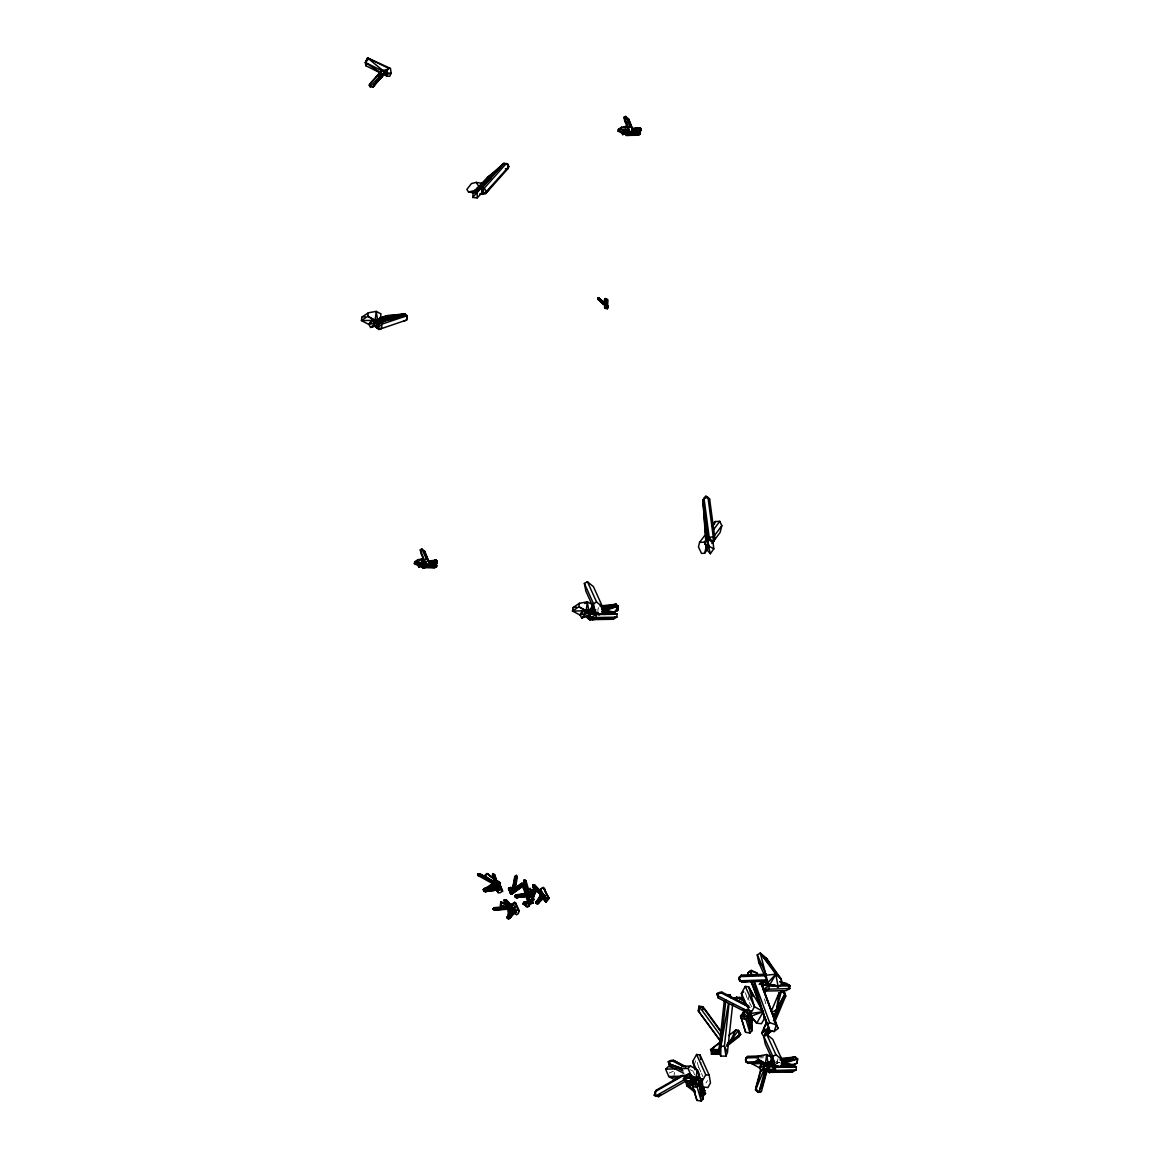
<?xml version="1.0" encoding="UTF-8"?>
<svg xmlns="http://www.w3.org/2000/svg" width="1159" height="1159" viewBox="0 0 1159 1159"><rect width="100%" height="100%" fill="white"/><g stroke="black" fill="none" stroke-linecap="round" stroke-linejoin="round"><path stroke-width="0.75" stroke-dasharray="5 3.75" d="M597.87 610.59L598.334 607.62M777.196 1063.281L777.892 1058.819M673.669 1077.392L674.958 1070.583L669.192 1073.017M694.096 1065.092L695.733 1060.746M700.833 1071.959L698.718 1067.265L701.311 1062.644M751.8 1006.852L747.41 999.203L749.989 994.567M706.005 1082.941L707.555 1080.652M776.298 1063.368L779.355 1062.354M776.153 1063.151L779.297 1062.281M776.544 1063.339L777.834 1063.18M759.826 1057.877L763.332 1057.761M776.95 1062.354L780.094 1062.528M775.951 1061.079L778.124 1062.281M690.3 1069.656L693.372 1071.351M748.265 998.522L749.163 1000.507M701.543 1073.509L702.948 1076.639M693.633 1072.191L694.516 1074.784M745.454 992.828L747.41 999.203M697.254 1062.484L698.718 1067.265M764.534 998.913L765.853 1004.056"/><path stroke-width="1.5" d="M726.794 1046.287L739.094 1036.61L738.544 1030.365L735.748 1030.047L728.736 1035.566M523.346 903.064L523.086 904.107L525.679 904.513L524.737 905.049L523.346 903.064L527.78 901.615L526.621 903.875L524.723 904.628L523.81 902.368L527.78 901.615M529.04 904.165L532.85 903.02L531.923 900.76L530.156 903.209L532.85 903.02L531.923 900.76M732.662 1004.187L727.461 1052.169L725.998 1056.124L720.739 1056.124L720.898 1046.258L725.911 1000.043M603.52 302.035L602.694 303.528L598.812 297.805L597.827 297.993L598.073 299.268L605.447 305.469C609.996 303.933 598.928 299.746 598.812 297.805L597.827 297.993L598.073 299.268L608.33 307.497L608.011 305.904L603.52 302.035L602.332 302.847L608.33 307.497M381.007 73.22L365.867 65.73L365.983 61.239L367.606 57.95L390.438 68.424L391.191 73.249L389.699 76.291L386.7 76.03L382.528 73.973L386.208 72.829L391.191 73.249L386.454 74.437L382.528 73.973L386.208 72.829L388.439 68.251L390.438 68.424M428.917 563.636L436.61 565.186L423.18 564.911L423.194 567.026L424.31 567.896L436.581 566.664L434.813 564.013L433.567 564.723L435.929 565.853L436.61 565.186L430.858 563.129L434.813 564.013L436.61 565.186L436.581 566.664L434.712 567.707L423.122 567.113L423.18 564.911L426.106 564.853M426.222 565.375L426.179 566.838L424.31 567.896L426.222 565.375L423.122 567.113M602.332 609.924L613.357 611.88L616.965 614.212L616.892 617.153L613.169 619.254L592.365 619.63L589.974 618.08L590.09 613.647L593.611 613.589M626.816 134.618L626.874 132.401L640.319 132.677L640.275 134.154L638.421 135.212L628.019 135.386L626.816 134.618L629.917 132.865L629.873 134.343L628.019 135.386L626.903 134.516L626.874 132.401M762.868 989.482L762.984 985.063L769.069 985.99L789.873 985.614L789.786 988.569L786.063 990.67L765.273 991.032L762.868 989.482L769.069 985.99L768.996 988.931L765.273 991.032L763.042 989.293L762.984 985.063M769.301 1070.771L769.417 1066.338L775.501 1067.265L796.291 1066.903L796.219 1069.858L792.495 1071.959L771.691 1072.321L769.301 1070.771L775.501 1067.265L775.414 1070.221L771.691 1072.321L769.46 1070.583L769.417 1066.338M709.641 499.036L708.004 497.472L703.977 498.124L709.221 537.399L713.06 542.6L714.886 538.312L709.641 499.036L705.845 496.226L702.919 500.123L708.163 539.399L713.06 542.6L713.249 536.747L708.004 497.472L705.845 496.226L702.919 500.123L705.643 539.341M511.177 905.078L506.497 900.21L504.324 899.848L504.252 901.499L508.946 906.367M542.151 896.356L532.792 886.621L532.865 884.969L535.023 885.346L543.223 893.864M485.751 890.532L484.969 891.213L483.231 889.533L493.43 883.622L494.009 886.345L490.996 887.968M582.615 612.821L579.645 614.821L572.517 611.054L573.039 607.577L579.399 603.303L587.323 601.854L585.831 613.531L581.688 617.935L580.007 614.951L582.847 610.503L584.585 610.011M624.121 130.59L621.832 133.053L622.673 134.545L624.73 132.343L625.483 126.505L621.528 127.229L618.355 129.359L618.095 131.097L621.659 132.981L624.629 130.981L621.267 128.953L618.095 131.097L624.629 130.981M763.926 1062.716L762.173 1063.194L759.333 1067.642L761.014 1070.641L765.143 1066.237L766.65 1054.545L758.739 1055.994L756.19 1057.703M720.492 1042.042L713.872 1047.258L711.467 1054.096L717.218 1053.806L711.467 1054.096L711.669 1050.706M475.61 189.786L473.249 192.264L472.713 197.465L477.16 197.885L477.233 188.323L481.028 186.744L503.89 163.448L507.656 163.97L508.801 166.592L507.874 168.75L485.664 193.553L481.883 193.611L481.666 188.265L503.89 163.448L507.656 163.97L507.874 168.75L505.367 168.779M472.713 197.465L476.957 192.568L477.233 188.323M507.99 918.102L507.149 916.87L512.886 910.206L513.698 912.481L508.453 918.928L507.077 917.957L511.394 910.887L512.466 911.046L513.698 912.481L508.453 918.928L507.149 916.87L508.642 916.204M515.103 912.307L509.453 918.479L509.554 916.841M511.394 910.887L508.453 918.928M542.629 893.473L540.673 889.156L543.223 887.446L549.047 898.326L543.832 897.819L542.499 894.183C548.033 896.226 540.398 900.673 538.095 901.977L537.979 903.614L535.603 903.093L539.92 896.008L541.412 895.342L542.224 897.617L537.979 903.614L535.603 903.093L542.499 894.183L544.817 895.936L543.832 897.819L544.773 901.122L546.266 902.122L549.047 898.326L543.223 887.446L540.673 889.156L540.036 891.054L542.122 895.675M583.948 610.851L572.517 611.054L578.877 606.765L586.019 610.532L585.817 613.546L580.007 614.951L582.847 610.503L585.846 609.938M623.368 127.939L625.483 126.505L627.859 127.765L627.468 130.359L623.252 130.822L623.542 132.575L623.252 130.851L621.832 133.053L624.73 132.343L624.831 130.837L621.267 128.953L621.528 127.229M770.619 1062.267L765.143 1066.237L767.982 1062.745L766.65 1054.545L771.401 1057.066L770.619 1062.267L762.173 1063.194L759.333 1067.642L765.143 1066.237L765.346 1063.223L758.218 1059.456L751.843 1063.745L758.971 1067.511M695.023 1069.786L692.705 1061.412L696.588 1054.473L700.036 1054.951L709.192 1075.262L710.467 1082.941L707.888 1087.577L702.716 1086.838L702.064 1078.913L694.574 1077.522L695.646 1082.854M426.034 564.737L421.412 564.462L424.672 562.781L421.412 564.462L426.657 564.607L426.744 563.404L427.657 565.447L429.931 564.114L424.846 551.409L421.833 548.931L420.311 549.815L421.065 553.625L425.643 563.781L427.657 565.447M504.6 907.685L501.543 906.918L500.485 905.266L500.717 902.209L506.845 903.049M513.046 909.772L512.003 908.12L512.22 905.063L513.423 904.686L515.002 907.164L514.857 909.192L513.046 909.772L510.742 909.192L512.22 905.063L500.717 902.209L501.543 906.918M535.545 887.041L536.747 887.635L536.559 890.213L527.722 907.265L525.925 906.367L526.186 903.962L524.042 903.803L527.432 903.165M525.925 906.367L529.04 906.135L530.735 900.384M533.43 890.431L533.56 888.721L531.459 893.183M511.438 909.134L511.22 911.119L511.525 908.714M724.288 1000.637L718.696 1052.184L720.739 1056.124M729.025 1003.593L724.389 1046.244L725.998 1056.124M509.236 906.86L494.053 907.917L493.879 909.467L494.415 910.177L509.598 909.12L492.923 909.047L494.705 907.613L509.888 906.541M508.54 917.812L507.7 917.088L508.729 909.25L511.047 910.003L510.829 911.075L508.395 910.858L508.729 909.25L510.829 911.075M508.714 916.262L509.525 910.206L511.047 910.003M767.809 1068.019L761.434 1091.474L758.029 1092.372L755.567 1089.967L755.827 1087.606L760.84 1069.192M774.226 985.295L765.548 985.121L765.998 980.847L767.388 980.891L759.464 984.194L777.877 985.831L765.548 985.121L760.97 983.18L759.464 984.194L762.245 983.629M375.661 326.65L378.964 329.46L381.499 328.446L382.006 324.114L379.804 322.245L375.661 326.65L378.964 329.46L406.65 320.014L407.157 315.683L404.955 313.814L387.468 315.654L379.717 317.812M430.612 565.288L424.455 564.926L425.382 562.825M635.103 135.038L638.421 135.212L640.319 132.677L628.149 132.43L628.395 130.272L625.107 131.967L634.321 132.792L625.107 131.967L629.076 130.315M593.611 613.183L586.555 612.778L593.089 609.417L599.058 614.719L603.607 612.053L602.608 606.968L593.451 586.671L587.41 581.688L584.368 583.47L593.538 603.767L595.031 611.416L592.64 613.705L597.044 613.068L592.611 613.705L593.133 609.402L594.495 609.475L586.555 612.778L604.969 614.415M769.938 984.469L765.519 985.107L767.924 982.818L760.304 953.104L775.82 974.212L769.938 984.469L767.924 982.818L758.768 962.521L757.276 954.871L760.304 953.104L766.345 958.073L781.311 979.254L782.267 984.353L778.182 986.961L769.938 984.469L765.548 985.121L766.027 980.804L767.388 980.891M510.916 911.64L511.727 907.062L510.771 906.932L508.96 907.83L508.439 911.901M510.931 911.293L511.742 907.048L510.771 906.932L512.524 908.946L515.002 907.164L510.742 909.192L512.524 908.946L500.717 902.209M510.163 911.046L508.96 907.83L511.727 907.062L511.22 907.932M496.414 884.592L495.733 885.331L478.421 875.755L478.551 874.857L480.116 873.929L493.604 881.55M373.502 319.536L371.764 320.014L368.924 324.462L370.605 327.461L380.195 319.102L380.978 313.886L376.226 311.38L368.316 312.814L361.956 317.102L361.434 320.565L368.562 324.332M368.316 312.814L367.794 316.291L361.434 320.565L374.502 320.348M423.687 565.737L418.978 567.055L418.138 565.549L419.558 563.332L423.774 562.868L424.165 560.261L421.789 559.015L417.834 559.725L414.647 561.869L414.386 563.607L417.95 565.491M417.834 559.725L417.573 561.463L414.386 563.607L420.92 563.491M419.674 560.434L421.789 559.015L421.036 564.853L418.978 567.055L419.558 563.346L420.427 563.086M579.399 603.303L578.877 606.765L584.252 610.011M593.48 609.62L587.207 612.503L591.293 609.576L592.075 604.375L587.323 601.854L584.773 603.564M758.739 1055.994L758.218 1059.456L764.911 1063.513M773.632 1016.255L776.501 1009.764L779.007 992.988L783.6 991.582L785.744 996.016L774.516 1022.586M500.398 882.897L499.312 882.448L493.806 886.157L497.834 882.926L497.848 883.694L489.605 885.679L495.284 882.579L497.834 882.926L496.95 886.664L498.558 887.345L500.398 882.897L486.896 873.538L484.824 875.798L488.432 879.203M371.3 323.013L371.764 320.014L380.195 319.102M627.396 133.242L622.673 134.545L623.252 130.851M761.709 1066.193L762.173 1063.223L765.143 1066.237L768.301 1065.338M515.567 877.827L514.726 876.74L516.306 875.436L516.624 877.87L517.349 876.841L514.726 876.74L512.22 891.025L515.219 876.059L516.306 875.436L517.349 876.841L515.393 887.953M514.553 888.823L516.306 875.436M515.219 885.809L515.784 882.636M728.417 1003.593L720.898 1046.258L718.696 1052.184L715.393 1053.85L711.872 1053.415L710.583 1049.605L720.347 1042.115M713.06 542.6L714.886 538.312L713.249 536.747L709.221 537.399L708.163 539.399L710.728 540.355M768.359 1026.628L767.895 1033.64L771.865 1030.844L767.895 1033.64L768.91 1028.308L767.895 1033.64L763.752 1036.552L761.637 1033.176L766.418 1022.354M687.359 1082.405L683.491 1078.928L685.751 1075.378L689.141 1073.785L695.806 1078.348L697.414 1069.829L690.547 1066.034L681.912 1066.323M493.604 876.262L492.647 876.103L493.097 873.756L494.676 874.61L496.617 880.97M529.605 892.966L525.94 880.652L524.361 879.797L523.911 882.144L528.185 893.821M507.7 917.088L508.033 915.494M542.035 895.878L532.792 886.621L532.865 884.969L535.023 885.346L534.705 886.722M625.483 126.505L626.15 130.605L627.005 130.127M593.625 607.91L590.337 609.098L590.018 610.431L588.656 610.054L587.323 601.854M704.744 535.458L699.587 542.383L698.457 546.889L701.499 553.408L704.643 553.249L707.743 549.076M704.643 553.249L706.324 546.483L704.31 542.151L707.41 537.964L705.165 519.044M714.321 524.578L715.06 521.579L719.782 521.333L721.811 525.679L720.13 532.43L711.872 543.528M762.187 1063.238L765.143 1066.237L769.663 1061.789M760.579 1062.875L748.294 1063.296L746.121 1062.093L745.816 1057.935L747.787 1056.371L763.578 1055.835M377.052 81.173L372.836 86.983L383.064 75.277L379.935 72.684L370.648 82.912L369.228 85.143L370.098 86.78L372.836 86.983L385.049 73.046L385.802 70.047L381.934 70.453L376.009 77.016M497.254 887.157L483.694 889.692L484.172 891.314L495.762 888.823L497.254 887.157L495.951 886.418L484.361 888.895L483.825 890.431L485.172 891.59L496.747 889.098L497.443 886.823L495.951 886.418L484.361 888.895L483.825 890.431L485.172 891.59L498.095 889.779M528.692 892.879L527.026 894.878L526.548 893.27L527.215 892.459L528.518 893.212L528.011 895.154L516.436 897.631L515.089 896.472L515.625 894.951L528.692 892.879L528.011 895.154L515.436 897.356L514.958 895.748L528.692 892.879L527.026 894.878L515.436 897.356M772.01 1012.256L776.501 1009.764L781.253 991.64L785.295 993.451L774.024 1020.123M767.374 1067.845L758.928 1092.285L755.567 1089.967L761.043 1069.873M758.928 1092.285L765.302 1068.83M761.825 1087.939L766.389 1071.191M702.311 1083.404L703.194 1098.79L699.094 1085.056L694.618 1080.594L692.865 1086.678L696.965 1100.398L701.325 1101.05L703.194 1098.79L703.832 1087.794L702.948 1090.576M744.324 1014.791L743.267 1009.46L750.713 1010.851L750.945 1011.836L750.757 1010.851L743.267 1009.46L747.714 1013.908L751.003 1015.342L751.887 1030.713L747.787 1016.994L743.31 1012.531L741.557 1018.616L745.657 1032.336L750.018 1032.988L751.887 1030.713L751.901 1016.573M524.926 888.692L523.491 888.46L524.129 886.258L525.549 886.983L526.577 890.3M495.951 886.418L495.762 888.823L496.747 889.098L497.443 886.823M502.6 891.17L498.834 882.202L502.6 891.17L500.007 892.807L497.993 892.633L497.559 890.764L501.383 887.895L499.775 886.519L498.428 890.213L496.863 889.214L485.172 891.59L486.172 890.373M517.117 895.356L515.625 894.951L515.089 896.472L516.436 897.631L528.127 895.255L529.677 896.269L532.647 893.951L531.039 892.56L528.663 899.413L529.127 901.122L531.141 901.311L533.691 899.862L533.575 895.965L530.098 888.243L531.807 893.951M482.376 194.219L484.187 188.236L506.411 163.419L508.801 166.592L486.577 191.409L482.376 194.219L481.666 188.265L484.187 188.236L486.577 191.409L485.664 193.553L481.883 193.611M380.529 75.031L381.934 70.453L386.584 70.989L386.7 76.03M751.64 1022.513L752.524 1019.732L751.003 1015.342M504.875 906.946L500.485 905.266L500.833 904.208M713.799 548.815L705.309 544.31L707.41 537.964L705.932 538.5L702.919 500.123L708.656 546.903L710.366 553.741L713.799 548.815L713.017 541.919M764.882 1028.975L761.637 1033.176L767.591 1029.858L774.082 1031.582L776.313 1024.875L763.665 989.945M531.909 903.556L532.85 901.34L530.156 903.209M515.741 903.078L512.148 904.02L514.697 902.325L515.741 903.078L519.232 910.8L518.261 913.64L516.566 914.77L514.987 913.64L516.277 910.8L513.959 909.047L507.077 917.957M605.128 305.556L597.827 297.993L602.694 303.528M487.49 887.823L484.39 888.489L483.462 890.619L494.096 884.81L494.792 885.65L494.009 886.345L492.271 884.665L493.43 883.622L494.792 885.65L492.503 885.751M526.621 903.875L523.81 902.368L524.723 904.628L526.056 904.643L528.04 902.962L529.257 899.804M531.72 893.473L533.56 888.721M682.521 1075.19L656.313 1090.155L654.255 1095.327L658.544 1096.646L686.302 1080.796M719.246 1049.59L719.985 1047.75L717.856 1050.662L711.872 1053.415L719.246 1049.59L710.583 1049.605L713.249 1050.749M509.033 890.213L508.859 888.388L510.134 890.358L509.033 890.213L509.105 887.78L510.771 888.011L511.814 890.909L510.8 887.446L510.887 891.937M755.567 1089.967L764.404 1068.685M529.04 906.135L536.559 890.213M695.284 1091.097L689.634 1086.62L692.126 1080.695L685.838 1081.622L686.838 1085.853L695.342 1092.575M764.259 1027.859L766.345 1022.933M771.17 1011.546L779.007 992.988L783.6 991.582L785.744 996.016L783.513 997.363M381.499 328.446L377.283 328.156L379.804 322.245L404.955 313.814L379.254 318.624L387.468 315.654L397.725 315.407M423.571 564.433L422.311 567.403L423.151 568.055L424.426 567.548L421.514 566.65L426.237 563.549M593.408 618.819L590.047 619.949L588.366 618.645L590.264 614.198M766.085 1069.829L769.388 1072.64L771.923 1071.626L767.693 1071.336L770.213 1065.411L766.085 1069.829L769.388 1072.64L772.734 1071.51M773.488 1020.775L785.295 993.451L779.442 1004.245M605.491 308.54C606.041 307.149 603.723 295.748 607.62 299.848L607.287 308.816L604.679 307.743L604.621 299.384L606.418 298.645L606.49 307.005L607.678 308.207M768.953 1027.106L763.752 1036.552L768.605 1027.613L761.637 1033.176M528.663 899.123L526.056 904.643L524.723 904.628L525.983 905.512L524.723 904.628L526.157 903.948L523.81 902.368L526.157 903.948L524.911 903.643M529.228 903.556L528.04 902.962L529.533 899.775M532.546 893.415L534.792 888.634M532.242 897.196L535.994 889.228M532.227 897.703L534.473 892.923M692.792 1083.52L687.895 1083.636L686.838 1085.853L689.634 1086.62L692.792 1083.52L692.126 1080.695L687.895 1083.636L685.838 1081.622M498.428 890.213L501.383 887.895M365.867 65.73L365.36 62.514L368.403 59.167M739.094 1036.61L740.558 1034.306L739.094 1031.887L735.748 1030.047L730.402 1041.028L727.62 1043.158M773.893 1016.936L785.295 993.451L776.501 1009.764M381.094 73.017L365.36 62.514L367.606 57.95L388.439 68.251L386.019 70.844M767.62 1029.844L767.895 1033.64L769.648 1030.105L750.873 981.311M515.002 910.38L516.262 910.8L513.959 909.047L516.262 910.8L514.277 912.09L515.306 912.684L513.959 909.047L516.262 910.8L509.453 918.479L515.625 909.569L515.958 911.206L512.394 912.336M544.165 894.705L537.979 903.614L541.934 899.63L538.761 900.76M767.895 1033.64L769.648 1030.105M436.914 561.608L435.726 563.839L437.001 563.332L437.247 561.159L436.146 560.217L427.41 561.144L437.247 561.159L428.902 562.651L436.146 560.217L437.001 563.332L433.857 564.375M496.965 882.202L494.821 875.364L493.097 873.756L492.647 876.103M529.402 897.153L528.446 896.994L523.68 881.014L525.94 880.652L526.085 881.405L524.361 879.797L523.911 882.144L524.868 882.303M746.86 1009.446L747.714 1013.908L749.569 1014.704L756.711 1023.209L761.477 1023.687L764.1 1019.08L763.288 1011.691L748.714 986.889L745.28 986.396L741.383 993.35L742.238 998.464L745.179 1004.954M702.253 1079.898L702.064 1078.913L694.574 1077.522L699.036 1081.97L701.876 1081.724L705.759 1074.77L696.588 1054.473M528.04 902.962L529.779 899.906M533.256 893.763L535.864 889.17M697.254 1084.925L702.064 1078.913L699.036 1081.97L701.325 1101.05L697.225 1087.33L693.676 1083.795L691.822 1083.984L696.965 1100.398M712.408 1049.561L713.872 1047.258M733.546 1033.509L735.748 1030.047M607.287 308.816L607.62 299.848L605.215 298.457L604.679 307.743M614.792 616.791L613.169 619.254L598.884 618.529M765.809 1035.509L767.635 1032.901L770.996 1030.887L765.809 1035.509L767.707 1032.626M679.449 1068.714L688.084 1068.424L691.228 1075.813L689.764 1078L683.491 1078.928L685.737 1076.885M710.366 553.741L706.816 549.699L708.685 546.918L705.947 522.767M744.426 1000.782L736.443 997.146L734.893 999.42L734.212 998.16L739.819 997.218L742.991 998.797M691.228 1075.813L689.735 1078L693.633 1081.477L685.751 1075.378L689.141 1073.785L690.011 1074.567M765.925 974.255L741.369 975.081L738.891 978.616L739.688 980.804L741.861 982.006L764.679 981.238M745.324 1059.906L747.787 1056.371M514.842 891.141L513.06 892.126L514.842 891.141L514.277 890.402M543.557 896.631L544.802 895.921L542.499 894.183M719.073 1048.707L720.898 1046.258L724.389 1046.244L727.461 1052.169M711.959 525.737L715.06 521.579M713.596 529.649L719.782 521.333M714.581 535.386L721.811 525.679M509.453 918.479L514.77 911.322L516.277 910.8M629.917 132.865L628.019 135.386L640.275 134.154L638.508 131.518L634.567 130.634L631.278 132.329M775.501 1067.265L771.691 1072.321L796.219 1069.858L769.46 1070.583M639.435 131.329L640.695 130.822L640.956 128.663L639.855 127.722L632.857 128.461M715.364 1053.835L718.609 1049.808L715.393 1053.85L717.812 1050.662L718.696 1052.184L715.364 1053.835L719.71 1054.154L715.364 1053.835L717.856 1050.662L710.583 1049.605M379.544 78.87L373.777 85.491L385.049 73.046L386.613 70.989L385.802 70.047L385.961 71.728M514.987 913.64L514.277 912.09L515.393 911.22L511.901 915.031L514.77 911.322L518.174 910.032L519.232 910.8M473.249 192.264L478.768 186.382L481.028 186.744L477.972 191.119L481.028 186.744L480.174 185.759L503.89 163.448L476.943 192.539L473.249 192.264L475.552 190.09M487.026 192.032L490.083 188.164M509.105 887.78L508.41 888.663L510.815 893.922L512.959 892.749M402.419 314.828L404.955 313.814L374.748 323.042L376.226 311.38L377.559 319.58L374.748 323.042L368.924 324.462L371.764 320.058L374.719 323.071L390.453 318.667L407.157 315.683L406.65 320.014L404.114 321.029M629.453 131.025L624.744 132.343L626.15 130.605L624.744 132.343L623.252 130.822M588.656 610.054L585.831 613.531L582.847 610.503L591.293 609.576M513.321 903.991L514.697 902.325L518.174 910.032M745.28 986.396L754.451 1006.707L763.288 1011.691L756.711 1023.209L750.989 1016.211L750.757 1010.851L747.714 1013.908L750.018 1032.988L745.918 1019.268L747.787 1016.994L740.514 1015.921L745.657 1032.336M656.313 1090.155L654.255 1095.327L658.544 1096.646L660.601 1094.154M517.436 896.429L516.436 897.631L529.344 895.82M493.126 885.143L495.284 882.579L497.848 883.694L496.646 884.592L497.095 885.679L492.039 882.607M589.974 618.08L596.175 614.574L616.965 614.212L605.462 610.112L608.171 611.691M381.181 74.509L370.098 86.78L370.648 86.012L369.228 85.143L379.935 72.684L382.108 76.769L379.384 76.566L378.515 74.929L383.064 75.277L372.836 86.983M510.742 909.192L511.742 907.048L508.96 907.83L511.278 908.569M524.737 905.049L523.086 904.107L524.752 902.253M382.789 75.219L380.688 77.552L383.716 74.263L373.777 85.491L383.064 75.277M765.519 985.107L775.82 974.212L781.311 979.254L760.304 953.104M478.421 875.755L479.927 875.291L478.421 875.755L477.609 873.987L479.551 873.756L494.545 882.216M624.02 117.305L628.598 127.461L629.351 131.286L628.149 132.43L630.351 132.112L625.86 131.46L628.395 130.272L631.365 132.937L633.64 131.604L628.555 118.913L625.527 116.422L624.02 117.305L624.759 121.13L628.685 129.837M595.813 609.938L593.133 609.402L590.742 611.938L593.133 609.402L594.495 609.475M586.758 617.139L590.047 619.949L592.582 618.935L588.366 618.645L586.758 617.139L590.887 612.72M479.145 186.092L487.388 177.472L503.89 163.448M482.68 183.397L476.204 182.383L471.452 183.586L466.86 189.381L468.555 192.046L475.712 190.25L476.943 192.539L491.083 177.747M477.16 197.885L483.057 191.728M703.426 1095.661L705.527 1093.589L702.861 1088.258M676.943 1078.971L673.35 1079.087L668.772 1076.552L665.628 1069.178L668.091 1066.773L671.554 1066.657M688.084 1068.424L690.547 1066.034M695.806 1078.348L699.514 1074.755L697.414 1069.829M422.166 563.969L424.44 564.926L425.643 563.781L420.311 549.815M775.139 1062.629L772.416 1062.108L778.384 1067.425L782.933 1064.759L781.934 1059.659L772.778 1039.362L766.736 1034.379L763.694 1036.16L772.865 1056.472L774.357 1064.107L771.966 1066.396L765.882 1065.469L773.821 1062.166L765.882 1065.469L772.242 1062.832M509.685 891.923L525.23 884.346L512.423 893.661L510.525 893.734L509.685 891.923L521.825 883.245L524.679 883.129L523.81 883.94M521.825 883.245L516.161 887.49M512.423 893.661L525.23 884.346M628.135 132.43L629.351 131.286M430.032 563.998L436.61 565.186L424.455 564.926L425.643 563.781L424.687 562.781L421.412 564.462M588.062 611.778L592.611 613.705L595.031 611.416L585.86 591.104L584.368 583.47M774.357 1064.107L771.937 1066.396L767.388 1064.469M605.882 306.918L606.838 306.7L598.073 299.268L607.186 307.381L605.882 306.918L605.273 305.15L607.186 307.381L608.011 305.904L605.288 306.816M377.283 328.156L382.006 324.114L407.157 315.683L379.804 322.245M588.366 618.645L590.728 616.617M767.693 1071.336L770.054 1069.308M502.151 909.236L494.415 910.177L492.923 909.047L494.705 907.613L493.879 909.467L509.062 908.395M538.095 901.977L536.53 903.238L536.994 904.049L542.224 897.617L540.992 896.182L539.92 896.008L539.848 897.095L541.224 898.051L540.992 896.182M741.369 975.081L738.891 978.616L741.861 982.006L750.496 981.122M749.091 975.632L747.758 972.966L751.423 970.387L757.073 973.067L758.261 975.443M727.953 1044.216L740.558 1034.306L738.544 1030.365L730.402 1041.028L740.558 1034.306L726.577 1045.157M764.042 1016.472L766.997 1024.773L769.663 1022.673L776.313 1024.875L778.08 1028.439L774.082 1031.582M544.498 896.342L542.818 897.211L544.773 901.122L549.047 898.326L543.31 896.458L540.427 900.152L544.788 895.921L543.542 895.501M404.955 313.814L378.921 319.956L374.719 323.071L374.922 320.058L367.794 316.291L373.155 319.536M497.24 884.708L496.603 883.607L497.848 883.694L496.646 884.592L495.284 882.579L497.225 884.042M727.374 1043.795L740.558 1034.306L737.675 1036.074M495.632 171.575L487.388 177.472L491.938 175.096M747.758 972.966L751.423 970.387M510.655 907.801L511.727 907.062M524.679 883.129L513.886 890.532L510.163 889.793L510.8 887.446L511.843 890.387L510.177 889.779L510.366 891.285L510.177 889.779L513.886 890.532L514.437 891.735L510.525 893.734M515.914 890.04L518.624 888.2M544.933 899.283L546.266 902.122L542.818 897.211L544.817 895.936L537.979 903.614L543.31 896.458L546.7 895.168L544.281 888.214L545.657 893.01M592.611 613.705L594.915 612.184L592.64 613.705L616.965 614.212L601.869 611.155M511.032 890.634L511.771 890.155L510.771 888.663L511.843 890.387L510.163 889.793L511.916 894.067L510.192 892.372M743.774 991.945L741.383 993.35L749.221 1010.706M628.598 127.461L630.119 126.577L633.133 129.055M424.904 559.971L426.411 559.073L429.438 561.564M593.538 603.767L596.566 601.999L602.608 606.968M772.865 1056.472L775.893 1054.69L781.934 1059.659M505.281 902.108L506.497 900.21L504.324 899.848L505.281 902.108L504.324 899.848M516.711 912.553L514.799 912.452M508.395 910.858L509.525 910.206M684.245 1075.088L654.936 1091.821L656.284 1095.704L684.042 1079.869M592.365 619.63L596.088 617.53L616.892 617.153L592.365 619.63L590.134 617.892L590.09 613.647L596.175 614.574L596.088 617.53L590.134 617.892M493.531 886.302L496.646 884.607L497.095 885.679M759.464 984.194L766.027 980.804L767.924 982.818M686.114 1077.566L683.491 1078.928L689.721 1081.608M625.107 131.967L628.381 130.286M586.555 612.778L593.089 609.417M731.517 997.667L729.982 994.712L729.141 995.117L731.097 997.87M760.97 983.18L766.027 980.804M622.673 134.545L627.642 132.343M385.498 320.869L370.605 327.461L376.892 325.708M418.978 567.055L425.599 564.114M589.96 614.284L581.688 617.935L589.554 615.748M769.286 1066.975L761.014 1070.641L767.301 1068.888M485.143 875.233L487.968 873.987L491.561 877.551M626.86 135.545L628.12 135.038L625.208 134.14L627.28 131.938L626.019 134.893L626.86 135.545L625.208 134.14L627.874 133.256M434.248 560.985L436.146 560.217L429.728 561.42M612.242 605.809L614.777 604.795M794.523 1064.208L797.059 1063.194L797.566 1058.862L795.364 1056.979L781.383 1058.457M532.647 893.951L516.436 897.631L528.301 895.878L528.446 896.994M711.467 1054.096L714.35 1053.067M640.608 129.098L639.855 127.722L632.597 130.156L640.956 128.663L640.695 130.822L634.408 132.937M629.945 132.343L640.956 128.663L634.118 130.301M429.395 563.796L437.247 561.159L428.7 563.216M424.165 565.751L421.514 566.65L423.151 568.055M611.025 612.749L617.733 610.503L617.559 607.041L616.037 604.288L601.535 609.156L618.24 606.157L617.733 610.503L615.197 611.517L618.24 606.157L616.037 604.288L600.304 605.94M604.824 610.663L618.24 606.157L602.854 609.851M782.484 1061.311L795.364 1056.979L779.949 1059.862M784.15 1063.354L797.566 1058.862L797.059 1063.194L792.032 1064.875M721.391 1031.829L704.643 1008.866L702.528 1006.678L699.993 1007.49L698.298 1010.909L720.29 1041.057M624.744 132.343L628.106 131.315M631.467 130.286L639.855 127.722L631.814 129.228M426.077 563.303L418.138 565.549L419.558 563.346L421.036 564.853L425.759 563.535M429.438 562.274L436.146 560.217L429.641 561.753M589.192 612.503L585.831 613.531L588.975 612.647M602.608 608.388L616.037 604.288L602.332 606.852M765.157 1066.222L768.518 1065.193M781.948 1061.093L795.364 1056.979L781.485 1060.253M514.726 876.74L516.798 876.117M590.8 608.287L593.901 607.417M499.949 885.838L496.95 886.664L491.619 882.839M761.434 1091.474L758.029 1092.372L755.827 1087.606M748.873 1005.896L722.1 992.234L717.03 993.567L718.247 997.971L745.02 1011.633M479.869 193.828L482.738 193.104M489.605 885.679L497.848 883.694M782.18 1062.542L797.566 1058.862L782.542 1061.543M631.713 129.634L639.855 127.722M423.136 563.303L426.396 562.535M602.158 607.562L616.037 604.288M493.256 890.691L499.109 888.779L500.5 889.315L499.775 886.519L495.429 887.33M528.721 903.875L532.85 903.02L529.402 903.498M531.039 892.56L531.764 895.356L530.967 895.53L531.764 895.371L531.039 892.56L528.142 893.111M529.605 903.672L532.85 903.02M508.859 888.388L510.771 888.011M423.296 562.622L426.512 562.028M590.337 609.098L593.77 608.461M523.115 896.197L531.068 894.241L531.764 895.356L528.127 895.255L528.663 899.413L533.691 899.862L532.749 896.907M483.694 889.692L485.853 889.301L484.361 888.895M618.355 129.359L620.992 128.881M361.956 317.102L365.114 316.523M414.647 561.869L417.283 561.391M573.039 607.577L576.211 606.997M734.212 998.16L737.008 997.682M484.172 891.314L500.5 889.33L499.775 886.519M497.037 889.837L485.172 891.59L499.094 888.794L499.283 889.663L502.311 889.909M424.44 564.926L426.657 564.607M535.893 887.722L536.747 887.635M698.167 1077.508L699.036 1081.97L701.876 1081.724M626.903 134.516L640.275 134.154M423.194 567.026L436.581 566.664M763.042 989.293L789.786 988.569L788.511 986.961L789.873 985.614L786.266 983.281L779.935 981.876M699.587 542.383L704.31 542.151M521.318 886.345L523.216 886.273M765.708 975.748L739.384 976.646L739.688 980.804L766.012 979.906M767.084 1055.719L770.59 1055.588M757.754 1057.53L745.816 1057.935L746.121 1062.093L760.159 1061.615M770.677 1061.253L774.198 1061.137M767.591 1062.644L772.85 1062.455M665.628 1069.178L675.987 1068.83M686.229 1075.972L668.772 1076.552L679.174 1077.45M694.299 1078.392L689.735 1078L689.141 1073.785L689.735 1078L693.879 1081.477M526.548 893.27L528.518 893.212M632.814 128.606L636.233 128.519M600.275 606.085L603.694 606.012M781.311 1058.746L789.859 1058.544M628.337 132.372L635.769 132.242M479.261 876.03L477.609 873.987L480.116 873.929M766.505 984.991L774.835 985.367M772.937 1066.28L781.267 1066.657M751.843 1063.745L763.274 1063.542M726.49 994.712L729.982 994.712M722.1 992.234L717.03 993.567L718.247 997.971M779.442 985.396L789.873 985.614L781.644 982.687M781.659 1062.629L792.698 1064.57L796.291 1066.903L771.966 1066.396L784.31 1067.12M494.053 907.917L509.076 908.25M519.203 896.501L524.52 896.733L528.127 895.255L529.127 901.122L527.446 896.052M428.091 567.374L434.712 567.707M783.571 1071.495L792.495 1071.959M766.505 984.599L771.793 984.904M772.937 1065.874L778.225 1066.193M626.019 118.711L628.555 118.913L632.973 130.156M494.096 884.81L492.271 884.665L483.231 889.533L484.969 891.213M606.635 305.179L605.157 305.034L597.769 298.834L598.218 297.964L606.635 305.179L606.2 304.006L605.447 305.469L606.635 304.658L599.261 298.457M721.376 1032.51L702.528 1006.678L698.978 1006.186L698.298 1010.909L720.637 1041.086M495.82 888.33L499.094 888.794L499.283 889.663L500.5 889.33L499.804 888.2M705.759 1074.77L709.192 1075.262M749.525 1022.803L745.918 1019.268L741.557 1018.616L740.514 1015.921L743.31 1012.531L744.165 1015.429M468.555 192.046L475.031 193.06M495.168 884.346L497.182 890.952L498.138 891.112M602.158 611.546L616.965 614.212M781.644 984.136L789.873 985.614L781.47 983.919M781.485 1064.237L796.291 1066.903L784.788 1062.803L787.497 1064.382M706.324 546.483L708.656 546.903L707.41 537.964L708.656 546.903L706.324 546.483L706.816 549.699L706.555 546.497M750.713 1010.851L747.714 1013.908L751.887 1030.713L749.569 1014.704L752.22 1016.704M634.161 131.445L640.319 132.677L638.508 131.518M781.195 1063.861L796.291 1066.903M513.698 912.481L511.322 911.974L512.698 912.93L512.466 911.046M511.756 890.141L510.177 889.779L511.858 890.445L510.8 887.446L511.525 889.59M693.676 1083.795L699.094 1085.056L697.225 1087.33L692.865 1086.678L691.822 1083.984L694.618 1080.594L695.487 1083.491M510.134 903.875L513.423 904.686M507.367 905.831L508.642 906.15M500.485 905.266L512.003 908.12M492.923 909.047L495.4 909.714M377.559 319.58L378.921 319.956M767.982 1062.745L769.344 1063.122M493.937 888.287L496.747 889.098M494.907 885.07L495.733 885.331M751.974 975.921L750.424 970.865L757.073 973.067M634.567 130.634L640.319 132.677M682.477 1068.627L668.844 1063.716L668.337 1061.63L673.422 1060.297L686.012 1066.729M682.318 1068.844L668.844 1063.716L671.162 1060.282L683.767 1066.715M531.764 895.371L530.358 894.835L529.677 896.269L533.691 899.862L530.547 895.719L530.358 894.835L530.547 895.719L533.575 895.965L530.387 889.504M484.39 888.489L485.389 888.895M699.036 1081.97L700.876 1082.767L703.194 1098.79L699.051 1081.999L702.296 1084.273M743.267 1009.46L745.918 1010.735M694.574 1077.522L697.225 1078.797M365.36 62.514L383.18 71.322M736.443 997.146L744.382 1001.115M736.487 1000.217L744.426 1004.187M749.757 1007.49L719.84 992.205L717.537 995.653L745.874 1010.126M683.013 1070.959L668.844 1063.716L669.569 1066.034L683.738 1073.277M691.604 1077.291L696.327 1079.71M685.693 1067.106L673.422 1060.297L668.337 1061.63L669.569 1066.034M495.023 884.158L477.609 873.987M485.809 878.609L487.823 879.739M373.415 68.656L379.486 72.191M543.832 897.819L543.267 897.66M532.792 886.621L542.006 895.748M543.325 897.573L544.353 898.182M419.804 562.81L417.573 561.463L421.137 563.346L421.05 564.839L422.456 563.1L421.789 559.015M775.501 985.324L778.182 986.961L775.82 974.212L766.447 975.183L757.276 954.871M499.312 882.448L486.896 873.538L484.824 875.798L496.414 884.1M492.198 880.304L493.575 881.275M485.94 878.768L488.779 880.811M705.309 544.31L708.685 546.918M702.412 1088.837L704.86 1090.764L702.426 1088.142M702.702 1091.358L705.527 1093.589M624.759 121.13L626.773 122.782M758.768 962.521L761.449 964.723M367.606 57.95L383.484 71.032M381.934 70.453L386.454 74.437L385.049 73.046M693.444 1077.653L695.748 1079.724M694.994 1081.84L689.764 1078L693.517 1077.073L691.3 1078.493L692.691 1077.624L696.342 1081.564M702.397 1088.533L704.86 1090.764M742.354 1015.733L745.918 1019.268M605.418 300.181L604.621 299.384L606.07 298.703L607.215 300.456M605.273 305.15L606.823 306.7M543.716 894.676L534.342 884.94L533.01 885.708L542.369 895.443M510.337 904.498L505.817 899.804L504.469 900.572L509.163 905.44M749.569 1014.704L750.989 1016.211L763.288 1011.691L747.743 1013.937L750.989 1016.211L747.714 1013.908L750.554 1013.647L754.451 1006.707L748.714 986.889L753.336 996.552M746.309 1061.036L748.294 1063.296M721.985 1037.638L698.978 1006.186L699.529 1010.822M780.268 981.528L782.267 984.353L780.384 981.267M476.204 182.383L478.768 186.382M792.698 1064.57L794.19 1067.019M766.345 958.073L771.966 967.345M687.895 1083.636L689.634 1086.62M475.712 190.25L476.957 192.568M625.527 116.422L630.119 126.577M600.782 605.809L603.607 612.053M587.41 581.688L596.566 601.999M597.827 612.01L599.058 614.719M781.528 1061.63L782.933 1064.759M766.736 1034.379L775.893 1054.69M773.734 1062.745L765.186 1043.795L763.694 1036.16M692.705 1061.412L701.253 1080.347M700.876 1082.767L702.716 1086.838M426.005 555.407L429.931 564.114M421.833 548.931L426.411 559.073M527.707 889.446L529.011 892.314M526.027 890.634L527.432 893.719M494.777 884.578L496.168 887.664M496.863 889.214L497.559 890.764M496.603 889.547L497.993 892.633M532.865 884.969L533.806 887.243M495.893 880.854L493.097 873.756M495.893 881.072L493.227 874.379L492.416 874.973L494.429 881.564M514.77 911.322L515.306 912.684M760.71 981.644L762.564 986.657M763.81 990.003L778.08 1028.439M760.174 981.427L776.313 1024.875M750.424 970.865L752.292 975.878M754.147 980.891L769.663 1022.673M751.655 981.644L755.364 991.64M756.61 994.973L760.941 1006.635M764.65 1016.631L767.736 1024.962M760.652 981.63L762.463 986.613M751.597 981.63L760.478 1006.519M529.214 901.731L524.129 886.258L523.491 888.46M528.127 903.368L523.361 887.707L525.549 886.983L526.505 890.184M753.538 980.978L766.997 1024.773M528.533 893.618L524.361 879.797M526.374 887.258L527.896 892.198M495.255 880.97L493.227 874.379L494.821 875.364M496.255 884.274L497.269 887.577M773.154 1013.893L773.85 1016.226M702.528 1006.678L703.18 1009.648M496.95 889.822L497.182 890.952M424.846 551.409L425.353 553.959M530.17 901.89L530.373 903.02M779.007 992.988L779.471 995.538M700.036 1054.951L700.789 1059.572M528.461 896.124L529.127 901.122M702.919 500.123L704.759 515.61M706.425 546.251L706.816 549.699M780.876 1057.167L781.079 1059.934M772.416 1062.122L771.937 1066.396L776.371 1065.758L771.937 1066.396L772.459 1062.093M537.168 901.34L536.53 903.238L535.675 902.006L537.168 901.34M776.791 1013.56L774.067 1019.732L776.791 1013.56M424.672 562.781L423.499 564.042L424.687 562.781M386.584 70.989L384.513 71.467L386.613 70.989M419.833 565.085L419.558 563.346L419.833 565.085"/></g></svg>
